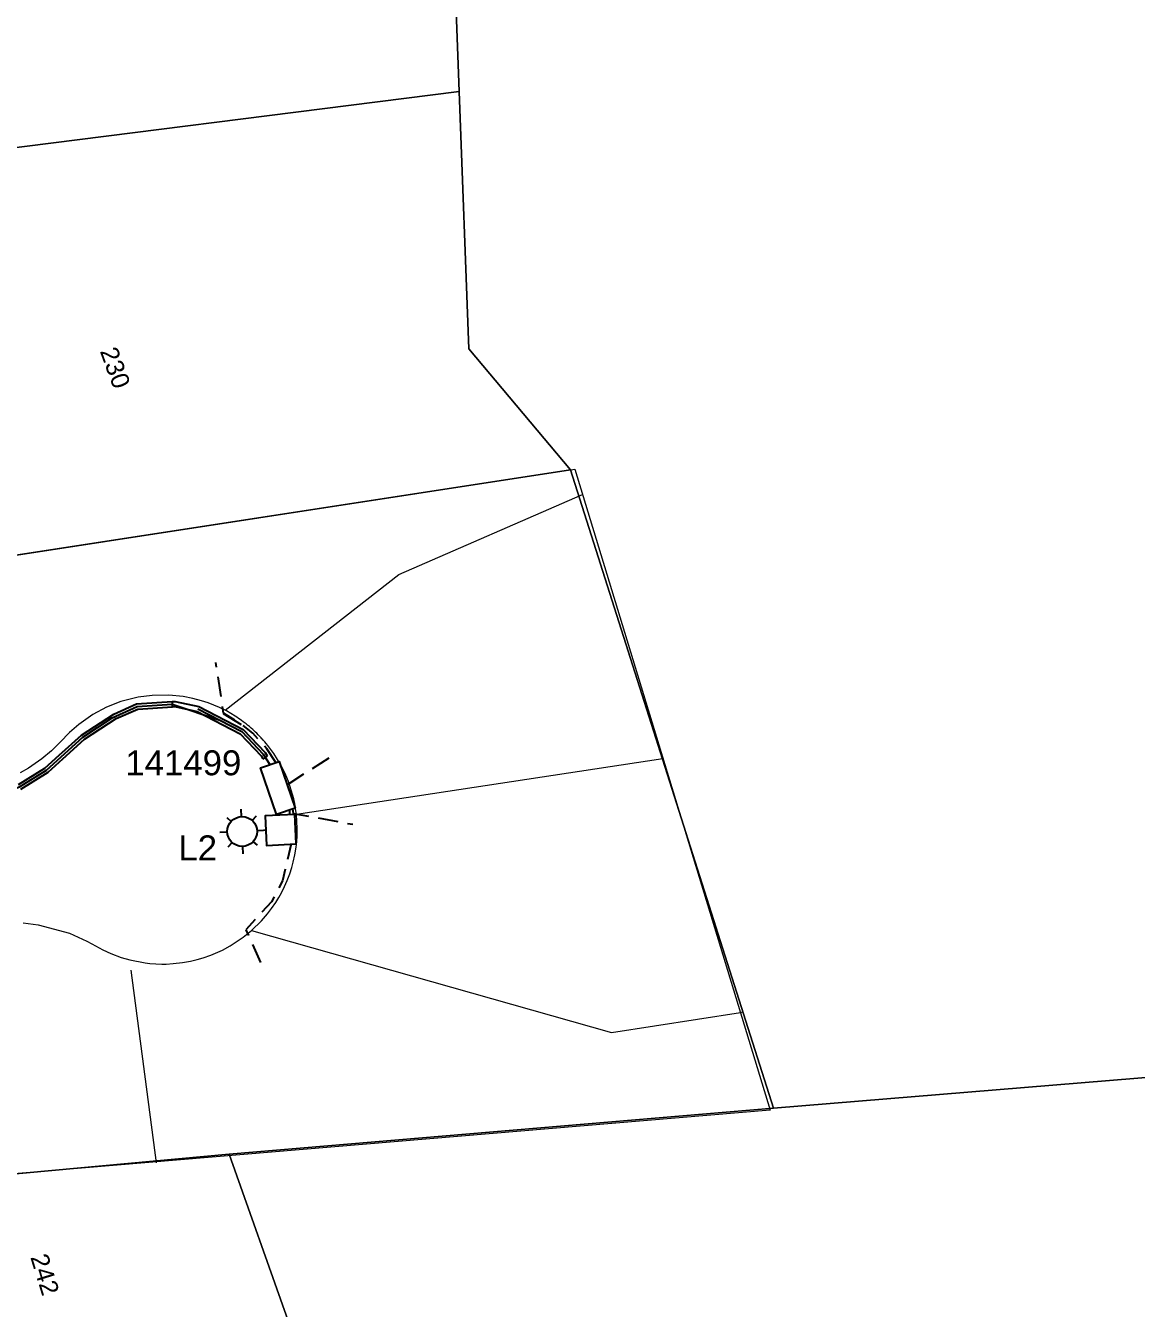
# Model space of a CAD drawing. Header units: metres. Extents: x 279631 to 281436, y 6214523 to 6215859.
# Drawn here: x 280155.4 to 280267, y 6215100.3 to 6215229 of the extents above; entities that cross this region are included whole.
import ezdxf
from ezdxf.enums import TextEntityAlignment as Align

# ---------------------------------------------------------------- set-up
doc = ezdxf.new("R2010")
doc.units = ezdxf.units.M
doc.linetypes.add('Trench-LV', pattern=[3, 2, -1])
doc.layers.get('0').update_dxf_attribs({"color": 6})
doc.layers.add('Cadastre Developer_SP_NEW', color=2, linetype='Continuous', lineweight=5)
doc.layers.add('Cadastre Land Parcels_SP_EXT', color=9, linetype='Continuous', lineweight=5)
for name, color, linetype in [('Duct_SP_NEW', 2, 'Continuous'), ('Equip_LV_NEW', 2, 'Continuous'), ('Equip_SP_SL_NEW', 2, 'Continuous'), ('Services_SP_NEW_UG', 2, 'Continuous'), ('SupportsUG_SP_LV_SL_NEW', 2, 'Continuous'), ('Trench_SP_NEW', 2, 'Continuous')]:
    doc.layers.add(name, color=color, linetype=linetype)
doc.styles.add('POLE_LABEL', font='arial.ttf')
doc.styles.add('SL_LABEL', font='arial.ttf')
doc.styles.get("Standard").update_dxf_attribs({"font": 'arial.ttf'})
doc.linetypes.add('IE Trench HV', pattern='A,7,-0.2,["/",Standard,S=3,R=0,X=0.6,Y=-1.4],-2.5', length=9.7)

# ---------------------------------------------------------------- blocks, each defined once
blk = doc.blocks.new('*U178')
blk.add_wipeout([(0.28, 3.88), (3.86, 0.46), (2.49, -0.97), (-1.08, 2.45)])
at = {"lineweight": -3}
blk.add_lwpolyline([(0.28, 3.88), (3.86, 0.46), (2.49, -0.97), (-1.08, 2.45)], close=True, dxfattribs=at)
for tag, height, flags, p in [('ASSET_NUM', 2.5, 8, (2, 4)), ('STREET_CODE', 0.2, 9, (1.5, 2)), ('OWNED_BY', 0.2, 9, (1.5, 1.8)), ('OPERATED_BY', 0.2, 9, (1.5, 1.6)), ('STATE', 0.2, 9, (1.5, 1.2)), ('MAINTAINED_BY', 0.2, 9, (1.5, 1.4)), ('SUPPORT_TYPE', 0.2, 9, (1.5, 1)), ('SUBURB', 0.2, 9, (1.5, 0.2)), ('STREETNAME', 0.2, 9, (1.5, 0)), ('USAGE', 0.2, 9, (1.5, 0.8)), ('LEGEND', 0.2, 9, (1.5, 0.6)), ('PARENT', 0.2, 9, (1.5, 0.4)), ('Z', 0.2, 1, (1.5, -0.6)), ('LOCATION', 0.2, 9, (1.5, -0.2)), ('NOTES', 0.2, 9, (1.5, -0.4))]:
    blk.add_attdef(tag, text='', height=height, dxfattribs=dict(flags=flags)).set_placement(p, align=Align.MIDDLE_LEFT)
blk = doc.blocks.new('COLUMN_NEW')
for tag, flags, p in [('NOTES', 9, (1.5, -2.4)), ('LABEL_ALIGNMENT', 9, (1.5, -2.6)), ('Z', 1, (1.5, -2.8))]:
    blk.add_attdef(tag, text='', height=0.2, dxfattribs=dict(flags=flags)).set_placement(p, align=Align.MIDDLE_LEFT)
blk.add_wipeout([(-1.485, -1.485), (1.485, -1.485), (1.485, 1.485), (-1.485, 1.485)])
at = {"lineweight": -3}
blk.add_lwpolyline([(-1.485, -1.485), (1.485, -1.485), (1.485, 1.485), (-1.485, 1.485)], close=True, dxfattribs=at)
for tag, height, flags, p in [('ASSET_NUM', 2.5, 8, (2, 2)), ('STREET_CODE', 0.2, 9, (1.5, 0)), ('OWNED_BY', 0.2, 9, (1.5, -0.4)), ('OPERATED_BY', 0.2, 9, (1.5, -0.6)), ('STATE', 0.2, 9, (1.5, -1)), ('COLUMN_TYPE', 0.2, 9, (1.5, -0.2)), ('USAGE', 0.2, 9, (1.5, -1.2)), ('MAINTAINED_BY', 0.2, 9, (1.5, -0.8)), ('SUBURB', 0.2, 9, (1.5, -1.8)), ('STREETNAME', 0.2, 9, (1.5, -2)), ('LEGEND', 0.2, 9, (1.5, -1.4)), ('PARENT', 0.2, 9, (1.5, -1.6)), ('LOCATION', 0.2, 9, (1.5, -2.2))]:
    blk.add_attdef(tag, text='', height=height, dxfattribs=dict(flags=flags)).set_placement(p, align=Align.MIDDLE_LEFT)
at = {"style": 'POLE_LABEL', "flags": 9}
blk.add_attdef('STRUCTURE_PLANT_NUMBER', text='', height=0.2, dxfattribs=at).set_placement((1.5, 0.242), align=Align.MIDDLE_LEFT)
blk = doc.blocks.new('SL_LANTERN_NEW')
blk.add_line((0, 0), (0, 0))
for tag, p, flags in [('Z', (0, 0), 1), ('OPERATED_BY', (0, -9.61), 9)]:
    blk.add_attdef(tag, p, '', height=0.2, dxfattribs=dict(flags=flags))
at = {"style": 'SL_LABEL', "flags": 9}
blk.add_attdef('STREET_CODE', text='', height=0.2, dxfattribs=at).set_placement((0, -0.2), align=Align.MIDDLE_LEFT)
for tag, height, flags, p in [('CONSTRUCTED_VOLTAGE', 0.2, 9, (0, -0.4)), ('CONTROL_TYPE', 0.2, 9, (0, -0.6)), ('LANTERN_PURPOSE', 0.2, 9, (0, -0.8)), ('LANTERN_TYPE', 0.2, 9, (0, -1)), ('NO_PHASES', 0.2, 9, (0, -1.2)), ('OPERATING_VOLTAGE', 0.2, 9, (0, -1.4)), ('ORIENTATION', 0.2, 9, (0, -1.6)), ('OWNED_BY', 0.2, 9, (0, -1.8)), ('STATE', 0.2, 9, (0, -2)), ('CEXIST', 0.2, 9, (0, -2.4)), ('CNEW', 0.2, 9, (0, -2.6)), ('USAGE', 0.2, 9, (0, -2.2)), ('LNUMBER', 2.5, 8, (1.2, -2.8)), ('CNUMBER', 0.2, 9, (0, -2.8)), ('CREMOVE', 0.2, 9, (0, -3)), ('CREPLACE', 0.2, 9, (0, -3.2)), ('LKINGHEIGHT', 0.2, 9, (0, -3.4)), ('LBRACKET', 0.2, 9, (0, -3.6)), ('LBRACKETVOCAB', 0.2, 9, (0, -3.8)), ('LCATEGORY', 0.2, 9, (0, -4)), ('LCHARGE1', 0.2, 9, (0, -4.2)), ('LCHARGE1PERCENT', 0.2, 9, (0, -4.4)), ('LCHARGE2', 0.2, 9, (0, -4.6)), ('LCHARGE2PERCENT', 0.2, 9, (0, -4.8)), ('LCHARGE3', 0.2, 9, (0, -5)), ('LCHARGE3PERCENT', 0.2, 9, (0, -5.2)), ('LEXIST', 0.2, 9, (0, -5.4)), ('LLAMP', 0.2, 9, (0, -5.6)), ('LLAMPVOCAB', 0.2, 9, (0, -5.8)), ('LMAST', 0.2, 9, (0, -6)), ('LMASTVOCAB', 0.2, 9, (0, -6.2)), ('LNEW', 0.2, 9, (0, -6.4)), ('LANTNUMBER', 0.2, 9, (0, -6.6)), ('LOUTREACH', 0.2, 9, (0, -7)), ('LOUTREACHVOCAB', 0.2, 9, (0, -7.2)), ('LRATECODE', 0.2, 9, (0, -7.4)), ('LREMOVE', 0.2, 9, (0, -7.6)), ('LREPLACE', 0.2, 9, (0, -7.8)), ('SUBURB', 0.2, 9, (0, -8.6)), ('STREETNAME', 0.2, 9, (0, -8.8)), ('LTYPE', 0.2, 9, (0, -8)), ('LTYPEVOCAB', 0.2, 9, (0, -8.2)), ('LEGEND', 0.2, 9, (0, -8.4)), ('LOCATION', 0.2, 9, (0, -9)), ('NOTES', 0.2, 9, (0, -9.2)), ('MAINTAINED_BY', 0.2, 9, (0, -9.86))]:
    blk.add_attdef(tag, text='', height=height, dxfattribs=dict(flags=flags)).set_placement(p, align=Align.MIDDLE_LEFT)
blk.add_wipeout([(0, 6.47), (1.46, 5.68), (2.25, 4.22), (1.46, 2.76), (0, 1.86), (-1.46, 2.76), (-2.25, 4.22), (-1.46, 5.68)])
for p, q in [((0, 5.72), (0, 6.47)), ((-1.46, 5.68), (-1.06, 5.28)), ((1.46, 5.68), (1.06, 5.28)), ((-2.25, 4.22), (-1.5, 4.22)), ((1.5, 4.22), (2.25, 4.22)), ((-1.46, 2.76), (-1.06, 3.16)), ((0, 0), (0, 2.72)), ((1.46, 2.76), (1.06, 3.16))]:
    blk.add_line(p, q)
blk.add_circle((0, 4.22), 1.5)
at = {"style": 'SL_LABEL', "flags": 8}
blk.add_attdef('ASSET_NUM', text='', height=2.5, dxfattribs=at).set_placement((2, 2), align=Align.MIDDLE_LEFT)

msp = doc.modelspace()

# ---------------------------------------------------------------- linework, layer by layer
at = {"layer": 'Cadastre Developer_SP_NEW', "color": 2, "flags": 128}
for points in [[(280175.46, 6215160.3), (280192.91, 6215173.94), (280211.34, 6215181.97)], [(280182.63, 6215149.88), (280219.42, 6215155.47)], [(280178.1, 6215138.21), (280214.25, 6215127.98), (280227.21, 6215129.96), (280227.43, 6215130.03)], [(280166, 6215134.23), (280168.53, 6215114.88)]]:
    msp.add_lwpolyline(points, dxfattribs=at)
at = {"layer": 'Cadastre Land Parcels_SP_EXT', "linetype": 'Continuous'}
msp.add_lwpolyline([(280198.43, 6215236.8), (280198.97, 6215222.4), (280199.94, 6215196.58), (280210.13, 6215184.42), (280230.51, 6215120.36), (280351.24, 6215130.31), (280468.45, 6215139.97), (280540.73, 6215029.84), (280707.49, 6215142.58), (280710.75, 6215144.32), (280654.43, 6215327.69)], dxfattribs=at)
for points in [[(280198.97, 6215222.4), (280198.43, 6215236.8), (280088.57, 6215233.91), (280090.28, 6215222.84), (280095.26, 6215209.3), (280198.97, 6215222.4)], [(280210.13, 6215184.42), (280199.94, 6215196.58), (280198.97, 6215222.4), (280095.26, 6215209.3), (280110.04, 6215169.04), (280210.13, 6215184.42)], [(280187.22, 6214973.76), (280270.96, 6214980.67), (280270.18, 6214990.11), (280366.87, 6214998.09), (280379.08, 6215004.07), (280382.45, 6215071.98), (280351.24, 6215130.31), (280230.51, 6215120.36), (280175.87, 6215115.76), (280181.78, 6215099.03), (280187.4, 6215083.12), (280193.24, 6215066.53), (280199.06, 6215049.98), (280204.69, 6215034.03), (280210.41, 6215017.83), (280216.13, 6215001.61), (280222.2, 6214984.53), (280178.14, 6214981.36), (280187.22, 6214973.76)], [(280175.87, 6215115.76), (280130.43, 6215111.57), (280135.47, 6215095.33), (280181.78, 6215099.03), (280175.87, 6215115.76)]]:
    msp.add_lwpolyline(points, close=True, dxfattribs=at)
at = {"layer": 'Duct_SP_NEW'}
for p, q in [((280164.3, 6215159.93), (280166.56, 6215160.94)), ((280166.56, 6215160.94), (280170.14, 6215161.17)), ((280166.69, 6215160.43), (280170.18, 6215160.65)), ((280170.14, 6215161.17), (280170.45, 6215161.19)), ((280170.14, 6215161.17), (280170.16, 6215160.91)), ((280170.14, 6215161.17), (280170.16, 6215160.91)), ((280170.18, 6215160.65), (280170.16, 6215160.91)), ((280170.18, 6215160.65), (280170.16, 6215160.91)), ((280170.18, 6215160.65), (280170.41, 6215160.67)), ((280170.41, 6215160.67), (280172.65, 6215160.19)), ((280170.45, 6215161.19), (280172.83, 6215160.68)), ((280172.83, 6215160.68), (280177.29, 6215158.37)), ((280161.03, 6215157.82), (280164.3, 6215159.93)), ((280161.34, 6215157.41), (280164.54, 6215159.47)), ((280164.54, 6215159.47), (280166.69, 6215160.43)), ((280172.65, 6215160.19), (280176.97, 6215157.95)), ((280158.81, 6215155.81), (280161.03, 6215157.82)), ((280159.16, 6215155.43), (280161.34, 6215157.41)), ((280157.37, 6215154.5), (280158.81, 6215155.81)), ((280154.72, 6215152.85), (280157.37, 6215154.5)), ((280157.69, 6215154.09), (280159.16, 6215155.43)), ((280154.95, 6215152.39), (280157.69, 6215154.09))]:
    msp.add_line(p, q, dxfattribs=at)
at = {"layer": 'Services_SP_NEW_UG', "linetype": 'IE Trench HV', "flags": 128}
msp.add_lwpolyline([(280175.26, 6215159.99), (280177.06, 6215158.89)], dxfattribs=at)
at = {"layer": 'Services_SP_NEW_UG', "color": 2, "linetype": 'Trench-LV', "flags": 128}
msp.add_lwpolyline([(280181.7, 6215152.83), (280185.9, 6215155.53)], dxfattribs=at)

# ---------------------------------------------------------------- block references
at = {"layer": 'Equip_SP_SL_NEW', "linetype": 'IE Trench HV'}
ref = msp.add_blockref('SL_LANTERN_NEW', (280181.39, 6215148.34), dxfattribs=dict(at, rotation=92.69794745832122))
ref.add_attrib('LNUMBER', 'L2', dxfattribs={"layer": '0', "height": 2.5}).set_placement((280170.77, 6215146.5), align=Align.MIDDLE_LEFT)

# ---------------------------------------------------------------- texts
at = {"layer": 'Cadastre Land Parcels_SP_EXT'}
for s, rotation, p in [('230', 290.1256, (280162.87, 6215196.35)), ('242', 287.2441, (280155.89, 6215105.43))]:
    msp.add_text(s, height=1.8, rotation=rotation, dxfattribs=at).set_placement(p)

# ---------------------------------------------------------------- next in the draw order: linework, layer by layer
at = {"layer": 'Cadastre Developer_SP_NEW', "color": 2, "flags": 128}
for points in [[(280147.53, 6215174.8), (280210.57, 6215184.49), (280230.2, 6215120.16), (280130.02, 6215111.76)], [(280155.18, 6215138.96), (280156.7, 6215138.77), (280159.83, 6215137.92), (280161.58, 6215137.15), (280162.08, 6215136.86), (280163.17, 6215136.26), (280163.98, 6215135.89), (280165.01, 6215135.51), (280165.89, 6215135.25), (280167.43, 6215134.96), (280167.91, 6215134.9), (280168.5, 6215134.86), (280169.12, 6215134.84), (280169.55, 6215134.84), (280170.25, 6215134.88), (280171.19, 6215134.99), (280171.99, 6215135.13), (280172.67, 6215135.29), (280173.25, 6215135.46), (280174.04, 6215135.73), (280175.19, 6215136.24), (280175.96, 6215136.65), (280177.29, 6215137.53), (280178.1, 6215138.21), (280179.13, 6215139.19), (280179.71, 6215139.86), (280180.13, 6215140.41), (280180.55, 6215141.03), (280180.85, 6215141.51), (280181.11, 6215141.97), (280181.43, 6215142.61), (280181.69, 6215143.22), (280181.95, 6215143.88), (280182.15, 6215144.52), (280182.3, 6215145.06), (280182.46, 6215145.81), (280182.58, 6215146.55), (280182.65, 6215147.09), (280182.69, 6215147.75), (280182.7, 6215148.42), (280182.68, 6215149.18), (280182.62, 6215149.83), (280182.57, 6215150.2), (280182.45, 6215150.96), (280182.35, 6215151.42), (280182.11, 6215152.3), (280181.82, 6215153.14), (280181.48, 6215153.96), (280181.06, 6215154.79), (280180.72, 6215155.38), (280180.35, 6215155.95), (280179.96, 6215156.5), (280179.74, 6215156.78), (280179.59, 6215156.96), (280179.45, 6215157.13), (280179.3, 6215157.3), (280179.21, 6215157.4), (280179.16, 6215157.45), (280179.08, 6215157.54), (280179.03, 6215157.59), (280178.95, 6215157.68), (280178.86, 6215157.77), (280178.78, 6215157.85), (280178.64, 6215157.99), (280178.51, 6215158.12), (280178.37, 6215158.25), (280178.23, 6215158.38), (280178.07, 6215158.52), (280177.91, 6215158.66), (280177.71, 6215158.82), (280177.56, 6215158.94), (280177.29, 6215159.15), (280177.11, 6215159.28), (280176.96, 6215159.39), (280176.81, 6215159.49), (280176.64, 6215159.6), (280176.48, 6215159.71), (280176.03, 6215159.99), (280175.59, 6215160.24), (280175.46, 6215160.3), (280174.91, 6215160.57), (280173.77, 6215161.04), (280173.1, 6215161.26), (280172.21, 6215161.5), (280171.24, 6215161.68), (280169.8, 6215161.83), (280168.13, 6215161.8), (280166.74, 6215161.61), (280164.99, 6215161.17), (280163.55, 6215160.6), (280162.19, 6215159.87), (280160.76, 6215158.87), (280159.85, 6215158.07), (280158.9, 6215157.11), (280158.02, 6215156.24), (280157.05, 6215155.43), (280155.71, 6215154.49), (280154.89, 6215154.02)]]:
    msp.add_lwpolyline(points, dxfattribs=at)
at = {"layer": 'Cadastre Land Parcels_SP_EXT', "linetype": 'Continuous'}
msp.add_lwpolyline([(280230.51, 6215120.36), (280210.13, 6215184.42), (280110.04, 6215169.04), (280126.46, 6215124.28), (280130.43, 6215111.57), (280175.87, 6215115.76), (280230.51, 6215120.36)], close=True, dxfattribs=at)

# ---------------------------------------------------------------- next in the draw order: block references
at = {"layer": 'Equip_LV_NEW'}
ref = msp.add_blockref('*U178', (280182.66, 6215153.16), dxfattribs=dict(at, rotation=152.6340860349289))
ref.add_attrib('ASSET_NUM', '141499', dxfattribs={"layer": '0', "height": 2.5}).set_placement((280165.44, 6215155.03), align=Align.MIDDLE_LEFT)

# ---------------------------------------------------------------- next in the draw order: linework, layer by layer
at = {"layer": 'Duct_SP_NEW'}
for p, q in [((280177.29, 6215158.37), (280179.48, 6215156.06)), ((280176.97, 6215157.95), (280179.07, 6215155.74)), ((280179.07, 6215155.74), (280179.26, 6215155.44)), ((280179.26, 6215155.44), (280179.48, 6215155.58)), ((280179.48, 6215156.06), (280179.7, 6215155.72)), ((280179.7, 6215155.72), (280179.48, 6215155.58))]:
    msp.add_line(p, q, dxfattribs=at)
at = {"layer": 'Services_SP_NEW_UG', "color": 2, "linetype": 'Trench-LV', "flags": 128}
for points in [[(280180.57, 6215155.06), (280179.64, 6215156.44), (280178.23, 6215157.99), (280177.21, 6215158.82), (280175.3, 6215160.02), (280174.54, 6215165.1)], [(280181.92, 6215150.29), (280181.94, 6215149.86), (280182.08, 6215146.89), (280181.23, 6215143.19), (280180.12, 6215141.08), (280177.55, 6215138.27), (280179.37, 6215134.21)], [(280182.24, 6215150.4), (280182.3, 6215149.96), (280188.29, 6215148.86)]]:
    msp.add_lwpolyline(points, dxfattribs=at)
at = {"layer": 'Trench_SP_NEW', "linetype": 'IE Trench HV', "flags": 128}
for points in [[(280127.26, 6215147.67), (280151.43, 6215151.33), (280154.83, 6215152.62), (280157.53, 6215154.29), (280161.18, 6215157.62), (280164.12, 6215159.56), (280166.62, 6215160.68), (280170.16, 6215160.91), (280174.94, 6215159.3)], [(280172.74, 6215160.44), (280177.13, 6215158.16), (280179.27, 6215155.9), (280179.96, 6215154.85)]]:
    msp.add_lwpolyline(points, dxfattribs=at)

# ---------------------------------------------------------------- next in the draw order: block references
at = {"layer": 'SupportsUG_SP_LV_SL_NEW', "linetype": 'IE Trench HV', "rotation": 92.6979474583212}
msp.add_blockref('COLUMN_NEW', (280181.04, 6215148.3), dxfattribs=at)

doc.saveas('drawing.dxf')
